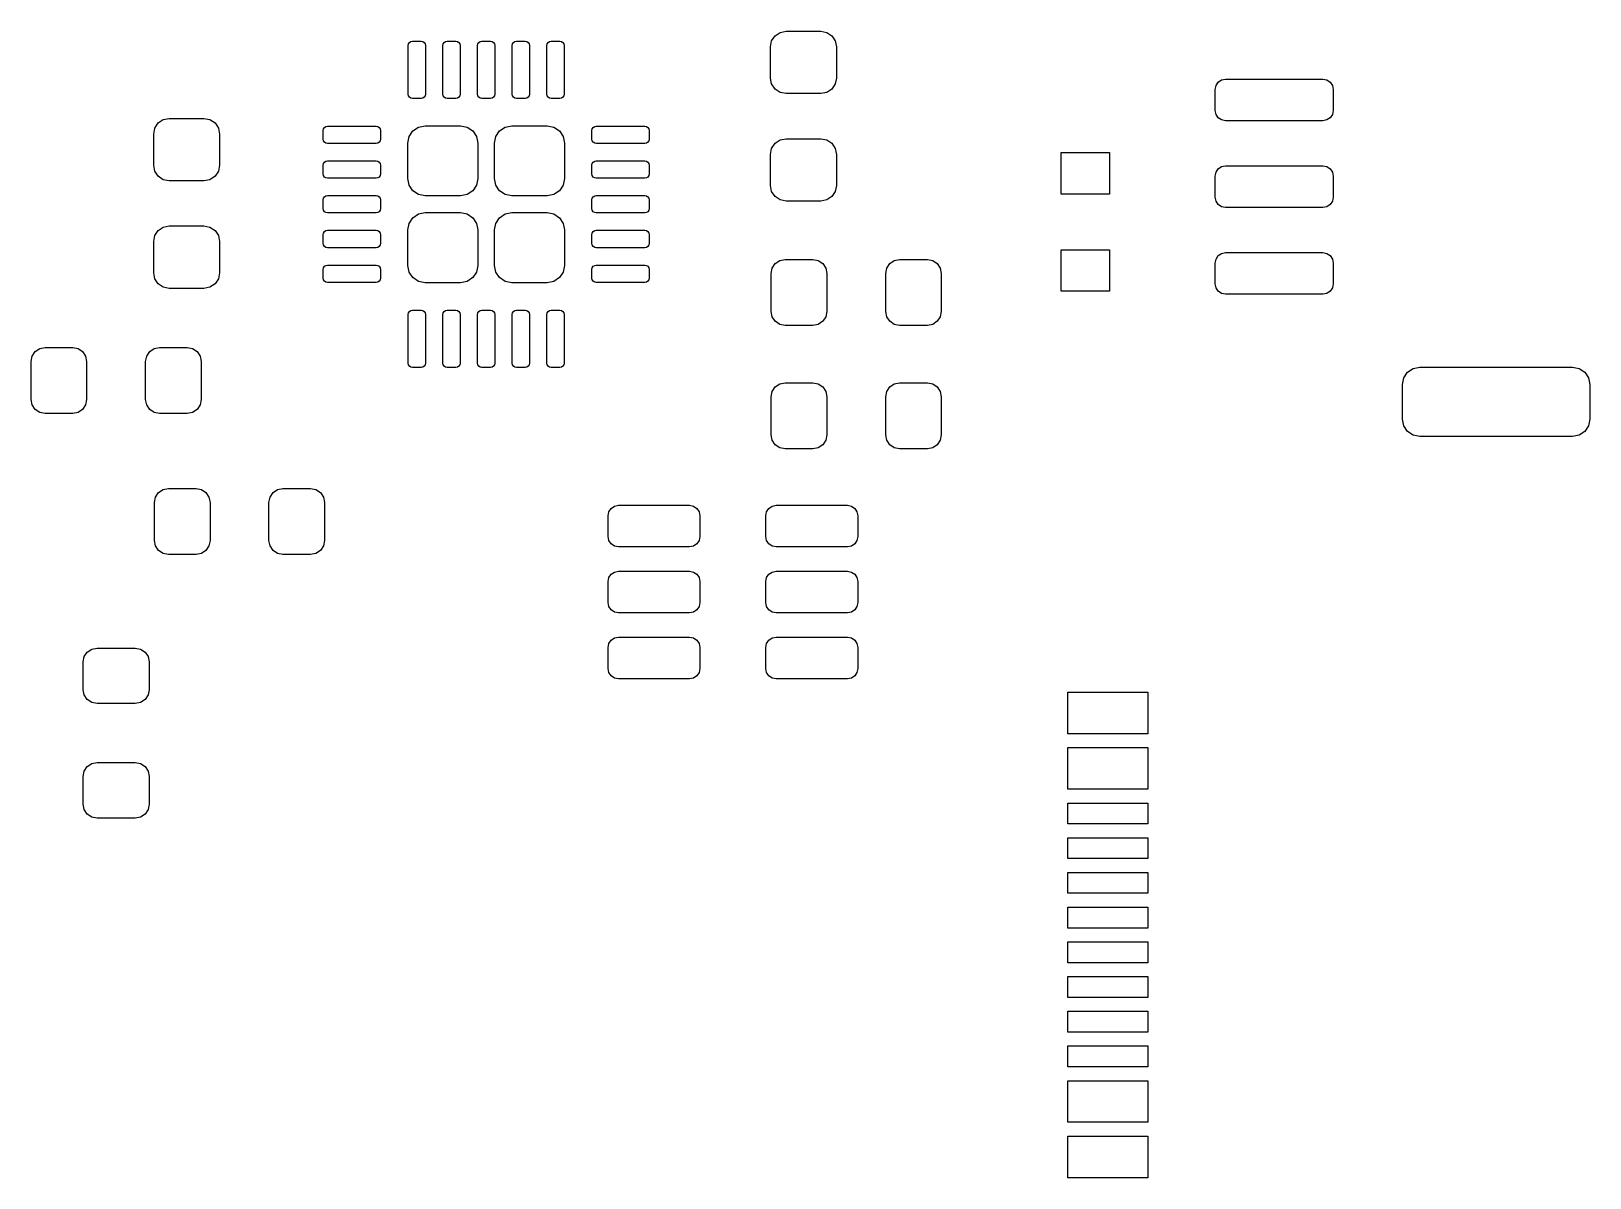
# Model space of a CAD drawing. Extents: x 3.96 to 7.45, y -4.77 to -2.98.
# Drawn here: x 6.57 to 7.455, y -4.77 to -4.119 of the extents above; entities that cross this region are included whole.
import ezdxf

# ---------------------------------------------------------------- set-up
doc = ezdxf.new("R2010")
doc.units = 0
doc.header["$MEASUREMENT"] = 0
doc.layers.add('BLACK', color=7, linetype='CONTINUOUS')

msp = doc.modelspace()

# ---------------------------------------------------------------- linework, layer by layer
at = {"layer": 'BLACK', "linetype": 'CONTINUOUS'}
for p, q in [((6.99257, -4.12188), (6.99544, -4.11996)), ((6.99544, -4.11996), (6.99883, -4.11929)), ((6.99883, -4.11929), (7.01852, -4.11929)), ((7.01852, -4.11929), (7.02191, -4.11996)), ((7.02191, -4.11996), (7.02478, -4.12188)), ((6.78438, -4.12746), (6.78457, -4.12652)), ((6.78438, -4.15502), (6.78438, -4.12746)), ((6.78457, -4.12652), (6.7851, -4.12572)), ((6.7851, -4.12572), (6.7859, -4.12518)), ((6.7859, -4.12518), (6.78684, -4.125)), ((6.78684, -4.125), (6.79177, -4.125)), ((6.79177, -4.125), (6.79271, -4.12518)), ((6.79271, -4.12518), (6.79351, -4.12572)), ((6.79351, -4.12572), (6.79404, -4.12652)), ((6.79404, -4.12652), (6.79423, -4.12746)), ((6.79423, -4.12746), (6.79423, -4.15502)), ((6.80407, -4.12746), (6.80426, -4.12652)), ((6.80407, -4.15502), (6.80407, -4.12746)), ((6.80426, -4.12652), (6.80479, -4.12572)), ((6.80479, -4.12572), (6.80559, -4.12518)), ((6.80559, -4.12518), (6.80653, -4.125)), ((6.80653, -4.125), (6.81145, -4.125)), ((6.81145, -4.125), (6.81239, -4.12518)), ((6.81239, -4.12518), (6.81319, -4.12572)), ((6.81319, -4.12572), (6.81372, -4.12652)), ((6.81372, -4.12652), (6.81391, -4.12746)), ((6.81391, -4.12746), (6.81391, -4.15502)), ((6.82375, -4.12746), (6.82394, -4.12652)), ((6.82375, -4.15502), (6.82375, -4.12746)), ((6.82394, -4.12652), (6.82447, -4.12572)), ((6.82447, -4.12572), (6.82527, -4.12518)), ((6.82527, -4.12518), (6.82621, -4.125)), ((6.82621, -4.125), (6.83114, -4.125)), ((6.83114, -4.125), (6.83208, -4.12518)), ((6.83208, -4.12518), (6.83288, -4.12572)), ((6.83288, -4.12572), (6.83341, -4.12652)), ((6.83341, -4.12652), (6.8336, -4.12746)), ((6.8336, -4.12746), (6.8336, -4.15502)), ((6.84344, -4.12746), (6.84363, -4.12652)), ((6.84344, -4.15502), (6.84344, -4.12746)), ((6.84363, -4.12652), (6.84416, -4.12572)), ((6.84416, -4.12572), (6.84496, -4.12518)), ((6.84496, -4.12518), (6.8459, -4.125)), ((6.8459, -4.125), (6.85082, -4.125)), ((6.85082, -4.125), (6.85176, -4.12518)), ((6.85176, -4.12518), (6.85256, -4.12572)), ((6.85256, -4.12572), (6.85309, -4.12652)), ((6.85309, -4.12652), (6.85328, -4.12746)), ((6.85328, -4.12746), (6.85328, -4.15502)), ((6.86312, -4.12746), (6.86331, -4.12652)), ((6.86312, -4.15502), (6.86312, -4.12746)), ((6.86331, -4.12652), (6.86384, -4.12572)), ((6.86384, -4.12572), (6.86464, -4.12518)), ((6.86464, -4.12518), (6.86558, -4.125)), ((6.86558, -4.125), (6.87051, -4.125)), ((6.87051, -4.125), (6.87145, -4.12518)), ((6.87145, -4.12518), (6.87225, -4.12572)), ((6.87225, -4.12572), (6.87278, -4.12652)), ((6.87278, -4.12652), (6.87297, -4.12746)), ((6.87297, -4.12746), (6.87297, -4.15502)), ((6.98997, -4.12815), (6.99065, -4.12476)), ((6.98997, -4.14586), (6.98997, -4.12815)), ((6.99065, -4.12476), (6.99257, -4.12188)), ((7.02478, -4.12188), (7.0267, -4.12476)), ((7.0267, -4.12476), (7.02738, -4.12815)), ((7.02738, -4.12815), (7.02738, -4.14586)), ((6.99065, -4.14925), (6.98997, -4.14586)), ((7.02738, -4.14586), (7.0267, -4.14925)), ((7.24283, -4.15014), (7.24411, -4.14822)), ((7.24411, -4.14822), (7.24602, -4.14694)), ((7.24602, -4.14694), (7.24828, -4.14649)), ((7.24828, -4.14649), (7.3034, -4.14649)), ((7.3034, -4.14649), (7.30566, -4.14694)), ((7.30566, -4.14694), (7.30758, -4.14822)), ((7.30758, -4.14822), (7.30886, -4.15014)), ((6.78457, -4.15596), (6.78438, -4.15502)), ((6.7851, -4.15676), (6.78457, -4.15596)), ((6.7859, -4.15729), (6.7851, -4.15676)), ((6.79351, -4.15676), (6.79271, -4.15729)), ((6.79404, -4.15596), (6.79351, -4.15676)), ((6.79423, -4.15502), (6.79404, -4.15596)), ((6.80426, -4.15596), (6.80407, -4.15502)), ((6.80479, -4.15676), (6.80426, -4.15596)), ((6.80559, -4.15729), (6.80479, -4.15676)), ((6.81319, -4.15676), (6.81239, -4.15729)), ((6.81372, -4.15596), (6.81319, -4.15676)), ((6.81391, -4.15502), (6.81372, -4.15596)), ((6.82394, -4.15596), (6.82375, -4.15502)), ((6.82447, -4.15676), (6.82394, -4.15596)), ((6.82527, -4.15729), (6.82447, -4.15676)), ((6.83288, -4.15676), (6.83208, -4.15729)), ((6.83341, -4.15596), (6.83288, -4.15676)), ((6.8336, -4.15502), (6.83341, -4.15596)), ((6.84363, -4.15596), (6.84344, -4.15502)), ((6.84416, -4.15676), (6.84363, -4.15596)), ((6.84496, -4.15729), (6.84416, -4.15676)), ((6.85256, -4.15676), (6.85176, -4.15729)), ((6.85309, -4.15596), (6.85256, -4.15676)), ((6.85328, -4.15502), (6.85309, -4.15596)), ((6.86331, -4.15596), (6.86312, -4.15502)), ((6.86384, -4.15676), (6.86331, -4.15596)), ((6.86464, -4.15729), (6.86384, -4.15676)), ((6.87225, -4.15676), (6.87145, -4.15729)), ((6.87278, -4.15596), (6.87225, -4.15676)), ((6.87297, -4.15502), (6.87278, -4.15596)), ((6.99257, -4.15213), (6.99065, -4.14925)), ((6.99544, -4.15405), (6.99257, -4.15213)), ((6.99883, -4.15472), (6.99544, -4.15405)), ((7.01852, -4.15472), (6.99883, -4.15472)), ((7.02191, -4.15405), (7.01852, -4.15472)), ((7.02478, -4.15213), (7.02191, -4.15405)), ((7.0267, -4.14925), (7.02478, -4.15213)), ((7.24238, -4.1524), (7.24283, -4.15014)), ((7.24238, -4.16421), (7.24238, -4.1524)), ((7.30886, -4.15014), (7.3093, -4.1524)), ((7.3093, -4.1524), (7.3093, -4.16421)), ((6.78684, -4.15748), (6.7859, -4.15729)), ((6.79177, -4.15748), (6.78684, -4.15748)), ((6.79271, -4.15729), (6.79177, -4.15748)), ((6.80653, -4.15748), (6.80559, -4.15729)), ((6.81145, -4.15748), (6.80653, -4.15748)), ((6.81239, -4.15729), (6.81145, -4.15748)), ((6.82621, -4.15748), (6.82527, -4.15729)), ((6.83114, -4.15748), (6.82621, -4.15748)), ((6.83208, -4.15729), (6.83114, -4.15748)), ((6.8459, -4.15748), (6.84496, -4.15729)), ((6.85082, -4.15748), (6.8459, -4.15748)), ((6.85176, -4.15729), (6.85082, -4.15748)), ((6.86558, -4.15748), (6.86464, -4.15729)), ((6.87051, -4.15748), (6.86558, -4.15748)), ((6.87145, -4.15729), (6.87051, -4.15748)), ((7.24283, -4.16647), (7.24238, -4.16421)), ((7.3093, -4.16421), (7.30886, -4.16647)), ((6.63997, -4.17763), (6.64065, -4.17424)), ((6.64065, -4.17424), (6.64257, -4.17137)), ((6.64257, -4.17137), (6.64544, -4.16945)), ((6.64544, -4.16945), (6.64883, -4.16878)), ((6.64883, -4.16878), (6.66852, -4.16878)), ((6.66852, -4.16878), (6.67191, -4.16945)), ((6.67191, -4.16945), (6.67478, -4.17137)), ((6.67478, -4.17137), (6.6767, -4.17424)), ((6.6767, -4.17424), (6.67738, -4.17763)), ((6.73616, -4.17569), (6.73634, -4.17474)), ((6.73634, -4.17474), (6.73688, -4.17395)), ((6.73688, -4.17395), (6.73767, -4.17341)), ((6.73767, -4.17341), (6.73862, -4.17323)), ((6.73862, -4.17323), (6.76617, -4.17323)), ((6.76617, -4.17323), (6.76712, -4.17341)), ((6.76712, -4.17341), (6.76791, -4.17395)), ((6.76791, -4.17395), (6.76845, -4.17474)), ((6.76845, -4.17474), (6.76864, -4.17569)), ((6.78707, -4.17591), (6.79026, -4.17378)), ((6.79026, -4.17378), (6.79403, -4.17303)), ((6.79403, -4.17303), (6.81411, -4.17303)), ((6.81411, -4.17303), (6.81787, -4.17378)), ((6.81787, -4.17378), (6.82107, -4.17591)), ((6.83628, -4.17591), (6.83948, -4.17378)), ((6.83948, -4.17378), (6.84324, -4.17303)), ((6.84324, -4.17303), (6.86332, -4.17303)), ((6.86332, -4.17303), (6.86709, -4.17378)), ((6.86709, -4.17378), (6.87028, -4.17591)), ((6.88871, -4.17569), (6.8889, -4.17474)), ((6.8889, -4.17474), (6.88943, -4.17395)), ((6.88943, -4.17395), (6.89023, -4.17341)), ((6.89023, -4.17341), (6.89117, -4.17323)), ((6.89117, -4.17323), (6.91873, -4.17323)), ((6.91873, -4.17323), (6.91968, -4.17341)), ((6.91968, -4.17341), (6.92047, -4.17395)), ((6.92047, -4.17395), (6.92101, -4.17474)), ((6.92101, -4.17474), (6.92119, -4.17569)), ((7.24411, -4.16839), (7.24283, -4.16647)), ((7.24602, -4.16967), (7.24411, -4.16839)), ((7.24828, -4.17012), (7.24602, -4.16967)), ((7.3034, -4.17012), (7.24828, -4.17012)), ((7.30566, -4.16967), (7.3034, -4.17012)), ((7.30758, -4.16839), (7.30566, -4.16967)), ((7.30886, -4.16647), (7.30758, -4.16839)), ((6.63997, -4.19535), (6.63997, -4.17763)), ((6.67738, -4.17763), (6.67738, -4.19535)), ((6.73616, -4.18061), (6.73616, -4.17569)), ((6.73634, -4.18155), (6.73616, -4.18061)), ((6.73688, -4.18235), (6.73634, -4.18155)), ((6.73767, -4.18288), (6.73688, -4.18235)), ((6.73862, -4.18307), (6.73767, -4.18288)), ((6.76617, -4.18307), (6.73862, -4.18307)), ((6.76712, -4.18288), (6.76617, -4.18307)), ((6.76791, -4.18235), (6.76712, -4.18288)), ((6.76845, -4.18155), (6.76791, -4.18235)), ((6.76864, -4.18061), (6.76845, -4.18155)), ((6.76864, -4.17569), (6.76864, -4.18061)), ((6.78419, -4.18287), (6.78494, -4.1791)), ((6.78419, -4.20295), (6.78419, -4.18287)), ((6.78494, -4.1791), (6.78707, -4.17591)), ((6.82107, -4.17591), (6.8232, -4.1791)), ((6.8232, -4.1791), (6.82395, -4.18287)), ((6.82395, -4.18287), (6.82395, -4.20295)), ((6.8334, -4.18287), (6.83415, -4.1791)), ((6.8334, -4.20295), (6.8334, -4.18287)), ((6.83415, -4.1791), (6.83628, -4.17591)), ((6.87028, -4.17591), (6.87241, -4.1791)), ((6.87241, -4.1791), (6.87316, -4.18287)), ((6.87316, -4.18287), (6.87316, -4.20295)), ((6.88871, -4.18061), (6.88871, -4.17569)), ((6.8889, -4.18155), (6.88871, -4.18061)), ((6.88943, -4.18235), (6.8889, -4.18155)), ((6.89023, -4.18288), (6.88943, -4.18235)), ((6.89117, -4.18307), (6.89023, -4.18288)), ((6.91873, -4.18307), (6.89117, -4.18307)), ((6.91968, -4.18288), (6.91873, -4.18307)), ((6.92047, -4.18235), (6.91968, -4.18288)), ((6.92101, -4.18155), (6.92047, -4.18235)), ((6.92119, -4.18061), (6.92101, -4.18155)), ((6.92119, -4.17569), (6.92119, -4.18061)), ((6.99065, -4.18578), (6.99257, -4.18291)), ((6.99257, -4.18291), (6.99544, -4.18099)), ((6.99544, -4.18099), (6.99883, -4.18031)), ((6.99883, -4.18031), (7.01852, -4.18031)), ((7.01852, -4.18031), (7.02191, -4.18099)), ((7.02191, -4.18099), (7.02478, -4.18291)), ((7.02478, -4.18291), (7.0267, -4.18578)), ((6.98997, -4.18917), (6.99065, -4.18578)), ((6.98997, -4.20689), (6.98997, -4.18917)), ((7.0267, -4.18578), (7.02738, -4.18917)), ((7.02738, -4.18917), (7.02738, -4.20689)), ((7.1549, -4.21177), (7.1549, -4.18815)), ((7.1549, -4.18815), (7.18245, -4.18815)), ((7.18245, -4.18815), (7.18245, -4.21177)), ((6.64065, -4.19874), (6.63997, -4.19535)), ((6.64257, -4.20162), (6.64065, -4.19874)), ((6.6767, -4.19874), (6.67478, -4.20162)), ((6.67738, -4.19535), (6.6767, -4.19874)), ((6.73616, -4.19537), (6.73634, -4.19443)), ((6.73616, -4.20029), (6.73616, -4.19537)), ((6.73634, -4.20123), (6.73616, -4.20029)), ((6.73634, -4.19443), (6.73688, -4.19363)), ((6.73688, -4.20203), (6.73634, -4.20123)), ((6.73688, -4.19363), (6.73767, -4.1931)), ((6.73767, -4.1931), (6.73862, -4.19291)), ((6.73862, -4.19291), (6.76617, -4.19291)), ((6.76617, -4.19291), (6.76712, -4.1931)), ((6.76712, -4.1931), (6.76791, -4.19363)), ((6.76791, -4.19363), (6.76845, -4.19443)), ((6.76845, -4.20123), (6.76791, -4.20203)), ((6.76845, -4.19443), (6.76864, -4.19537)), ((6.76864, -4.20029), (6.76845, -4.20123)), ((6.76864, -4.19537), (6.76864, -4.20029)), ((6.88871, -4.19537), (6.8889, -4.19443)), ((6.88871, -4.20029), (6.88871, -4.19537)), ((6.8889, -4.20123), (6.88871, -4.20029)), ((6.8889, -4.19443), (6.88943, -4.19363)), ((6.88943, -4.20203), (6.8889, -4.20123)), ((6.88943, -4.19363), (6.89023, -4.1931)), ((6.89023, -4.1931), (6.89117, -4.19291)), ((6.89117, -4.19291), (6.91873, -4.19291)), ((6.91873, -4.19291), (6.91968, -4.1931)), ((6.91968, -4.1931), (6.92047, -4.19363)), ((6.92047, -4.19363), (6.92101, -4.19443)), ((6.92101, -4.20123), (6.92047, -4.20203)), ((6.92101, -4.19443), (6.92119, -4.19537)), ((6.92119, -4.20029), (6.92101, -4.20123)), ((6.92119, -4.19537), (6.92119, -4.20029)), ((7.24238, -4.20161), (7.24283, -4.19935)), ((7.24283, -4.19935), (7.24411, -4.19744)), ((7.24411, -4.19744), (7.24602, -4.19616)), ((7.24602, -4.19616), (7.24828, -4.19571)), ((7.24828, -4.19571), (7.3034, -4.19571)), ((7.3034, -4.19571), (7.30566, -4.19616)), ((7.30566, -4.19616), (7.30758, -4.19744)), ((7.30758, -4.19744), (7.30886, -4.19935)), ((7.30886, -4.19935), (7.3093, -4.20161)), ((6.64544, -4.20354), (6.64257, -4.20162)), ((6.64883, -4.20421), (6.64544, -4.20354)), ((6.66852, -4.20421), (6.64883, -4.20421)), ((6.67191, -4.20354), (6.66852, -4.20421)), ((6.67478, -4.20162), (6.67191, -4.20354)), ((6.73767, -4.20257), (6.73688, -4.20203)), ((6.73862, -4.20275), (6.73767, -4.20257)), ((6.76617, -4.20275), (6.73862, -4.20275)), ((6.76712, -4.20257), (6.76617, -4.20275)), ((6.76791, -4.20203), (6.76712, -4.20257)), ((6.78494, -4.20672), (6.78419, -4.20295)), ((6.78707, -4.20991), (6.78494, -4.20672)), ((6.79026, -4.21204), (6.78707, -4.20991)), ((6.82107, -4.20991), (6.81787, -4.21204)), ((6.8232, -4.20672), (6.82107, -4.20991)), ((6.82395, -4.20295), (6.8232, -4.20672)), ((6.83415, -4.20672), (6.8334, -4.20295)), ((6.83628, -4.20991), (6.83415, -4.20672)), ((6.83948, -4.21204), (6.83628, -4.20991)), ((6.87028, -4.20991), (6.86709, -4.21204)), ((6.87241, -4.20672), (6.87028, -4.20991)), ((6.87316, -4.20295), (6.87241, -4.20672)), ((6.89023, -4.20257), (6.88943, -4.20203)), ((6.89117, -4.20275), (6.89023, -4.20257)), ((6.91873, -4.20275), (6.89117, -4.20275)), ((6.91968, -4.20257), (6.91873, -4.20275)), ((6.92047, -4.20203), (6.91968, -4.20257)), ((6.99065, -4.21028), (6.98997, -4.20689)), ((6.99257, -4.21315), (6.99065, -4.21028)), ((7.0267, -4.21028), (7.02478, -4.21315)), ((7.02738, -4.20689), (7.0267, -4.21028)), ((7.24238, -4.21342), (7.24238, -4.20161)), ((7.3093, -4.20161), (7.3093, -4.21342)), ((6.73616, -4.21506), (6.73634, -4.21411)), ((6.73616, -4.21998), (6.73616, -4.21506)), ((6.73634, -4.21411), (6.73688, -4.21332)), ((6.73688, -4.21332), (6.73767, -4.21278)), ((6.73767, -4.21278), (6.73862, -4.2126)), ((6.73862, -4.2126), (6.76617, -4.2126)), ((6.76617, -4.2126), (6.76712, -4.21278)), ((6.76712, -4.21278), (6.76791, -4.21332)), ((6.76791, -4.21332), (6.76845, -4.21411)), ((6.76845, -4.21411), (6.76864, -4.21506)), ((6.76864, -4.21506), (6.76864, -4.21998)), ((6.79403, -4.21279), (6.79026, -4.21204)), ((6.81411, -4.21279), (6.79403, -4.21279)), ((6.81787, -4.21204), (6.81411, -4.21279)), ((6.84324, -4.21279), (6.83948, -4.21204)), ((6.86332, -4.21279), (6.84324, -4.21279)), ((6.86709, -4.21204), (6.86332, -4.21279)), ((6.88871, -4.21506), (6.8889, -4.21411)), ((6.88871, -4.21998), (6.88871, -4.21506)), ((6.8889, -4.21411), (6.88943, -4.21332)), ((6.88943, -4.21332), (6.89023, -4.21278)), ((6.89023, -4.21278), (6.89117, -4.2126)), ((6.89117, -4.2126), (6.91873, -4.2126)), ((6.91873, -4.2126), (6.91968, -4.21278)), ((6.91968, -4.21278), (6.92047, -4.21332)), ((6.92047, -4.21332), (6.92101, -4.21411)), ((6.92101, -4.21411), (6.92119, -4.21506)), ((6.92119, -4.21506), (6.92119, -4.21998)), ((6.99544, -4.21507), (6.99257, -4.21315)), ((6.99883, -4.21575), (6.99544, -4.21507)), ((7.01852, -4.21575), (6.99883, -4.21575)), ((7.02191, -4.21507), (7.01852, -4.21575)), ((7.02478, -4.21315), (7.02191, -4.21507)), ((7.18245, -4.21177), (7.1549, -4.21177)), ((7.24283, -4.21568), (7.24238, -4.21342)), ((7.24411, -4.2176), (7.24283, -4.21568)), ((7.24602, -4.21888), (7.24411, -4.2176)), ((7.24828, -4.21933), (7.24602, -4.21888)), ((7.30566, -4.21888), (7.3034, -4.21933)), ((7.30758, -4.2176), (7.30566, -4.21888)), ((7.30886, -4.21568), (7.30758, -4.2176)), ((7.3093, -4.21342), (7.30886, -4.21568)), ((6.73634, -4.22092), (6.73616, -4.21998)), ((6.73688, -4.22172), (6.73634, -4.22092)), ((6.73767, -4.22225), (6.73688, -4.22172)), ((6.73862, -4.22244), (6.73767, -4.22225)), ((6.76617, -4.22244), (6.73862, -4.22244)), ((6.76712, -4.22225), (6.76617, -4.22244)), ((6.76791, -4.22172), (6.76712, -4.22225)), ((6.76845, -4.22092), (6.76791, -4.22172)), ((6.76864, -4.21998), (6.76845, -4.22092)), ((6.78494, -4.22832), (6.78707, -4.22512)), ((6.78707, -4.22512), (6.79026, -4.22299)), ((6.79026, -4.22299), (6.79403, -4.22224)), ((6.79403, -4.22224), (6.81411, -4.22224)), ((6.81411, -4.22224), (6.81787, -4.22299)), ((6.81787, -4.22299), (6.82107, -4.22512)), ((6.82107, -4.22512), (6.8232, -4.22832)), ((6.83415, -4.22832), (6.83628, -4.22512)), ((6.83628, -4.22512), (6.83948, -4.22299)), ((6.83948, -4.22299), (6.84324, -4.22224)), ((6.84324, -4.22224), (6.86332, -4.22224)), ((6.86332, -4.22224), (6.86709, -4.22299)), ((6.86709, -4.22299), (6.87028, -4.22512)), ((6.87028, -4.22512), (6.87241, -4.22832)), ((6.8889, -4.22092), (6.88871, -4.21998)), ((6.88943, -4.22172), (6.8889, -4.22092)), ((6.89023, -4.22225), (6.88943, -4.22172)), ((6.89117, -4.22244), (6.89023, -4.22225)), ((6.91873, -4.22244), (6.89117, -4.22244)), ((6.91968, -4.22225), (6.91873, -4.22244)), ((6.92047, -4.22172), (6.91968, -4.22225)), ((6.92101, -4.22092), (6.92047, -4.22172)), ((6.92119, -4.21998), (6.92101, -4.22092)), ((7.3034, -4.21933), (7.24828, -4.21933)), ((6.63997, -4.23866), (6.64065, -4.23527)), ((6.64065, -4.23527), (6.64257, -4.23239)), ((6.64257, -4.23239), (6.64544, -4.23047)), ((6.64544, -4.23047), (6.64883, -4.2298)), ((6.64883, -4.2298), (6.66852, -4.2298)), ((6.66852, -4.2298), (6.67191, -4.23047)), ((6.67191, -4.23047), (6.67478, -4.23239)), ((6.67478, -4.23239), (6.6767, -4.23527)), ((6.6767, -4.23527), (6.67738, -4.23866)), ((6.73616, -4.23474), (6.73634, -4.2338)), ((6.73616, -4.23966), (6.73616, -4.23474)), ((6.73634, -4.2338), (6.73688, -4.233)), ((6.73688, -4.233), (6.73767, -4.23247)), ((6.73767, -4.23247), (6.73862, -4.23228)), ((6.73862, -4.23228), (6.76617, -4.23228)), ((6.76617, -4.23228), (6.76712, -4.23247)), ((6.76712, -4.23247), (6.76791, -4.233)), ((6.76791, -4.233), (6.76845, -4.2338)), ((6.76845, -4.2338), (6.76864, -4.23474)), ((6.76864, -4.23474), (6.76864, -4.23966)), ((6.78419, -4.23208), (6.78494, -4.22832)), ((6.78419, -4.25216), (6.78419, -4.23208)), ((6.8232, -4.22832), (6.82395, -4.23208)), ((6.82395, -4.23208), (6.82395, -4.25216)), ((6.8334, -4.23208), (6.83415, -4.22832)), ((6.8334, -4.25216), (6.8334, -4.23208)), ((6.87241, -4.22832), (6.87316, -4.23208)), ((6.87316, -4.23208), (6.87316, -4.25216)), ((6.88871, -4.23474), (6.8889, -4.2338)), ((6.88871, -4.23966), (6.88871, -4.23474)), ((6.8889, -4.2338), (6.88943, -4.233)), ((6.88943, -4.233), (6.89023, -4.23247)), ((6.89023, -4.23247), (6.89117, -4.23228)), ((6.89117, -4.23228), (6.91873, -4.23228)), ((6.91873, -4.23228), (6.91968, -4.23247)), ((6.91968, -4.23247), (6.92047, -4.233)), ((6.92047, -4.233), (6.92101, -4.2338)), ((6.92101, -4.2338), (6.92119, -4.23474)), ((6.92119, -4.23474), (6.92119, -4.23966)), ((6.63997, -4.25638), (6.63997, -4.23866)), ((6.67738, -4.23866), (6.67738, -4.25638)), ((6.73634, -4.2406), (6.73616, -4.23966)), ((6.73688, -4.2414), (6.73634, -4.2406)), ((6.73767, -4.24194), (6.73688, -4.2414)), ((6.73862, -4.24212), (6.73767, -4.24194)), ((6.76617, -4.24212), (6.73862, -4.24212)), ((6.76712, -4.24194), (6.76617, -4.24212)), ((6.76791, -4.2414), (6.76712, -4.24194)), ((6.76845, -4.2406), (6.76791, -4.2414)), ((6.76864, -4.23966), (6.76845, -4.2406)), ((6.8889, -4.2406), (6.88871, -4.23966)), ((6.88943, -4.2414), (6.8889, -4.2406)), ((6.89023, -4.24194), (6.88943, -4.2414)), ((6.89117, -4.24212), (6.89023, -4.24194)), ((6.91873, -4.24212), (6.89117, -4.24212)), ((6.91968, -4.24194), (6.91873, -4.24212)), ((6.92047, -4.2414), (6.91968, -4.24194)), ((6.92101, -4.2406), (6.92047, -4.2414)), ((6.92119, -4.23966), (6.92101, -4.2406)), ((7.1549, -4.26689), (7.1549, -4.24326)), ((7.1549, -4.24326), (7.18245, -4.24326)), ((7.18245, -4.24326), (7.18245, -4.26689)), ((7.24411, -4.24665), (7.24602, -4.24537)), ((7.24602, -4.24537), (7.24828, -4.24492)), ((7.24828, -4.24492), (7.3034, -4.24492)), ((7.3034, -4.24492), (7.30566, -4.24537)), ((7.30566, -4.24537), (7.30758, -4.24665)), ((6.73616, -4.25443), (6.73634, -4.25348)), ((6.73616, -4.25935), (6.73616, -4.25443)), ((6.73634, -4.25348), (6.73688, -4.25269)), ((6.73688, -4.25269), (6.73767, -4.25215)), ((6.73767, -4.25215), (6.73862, -4.25197)), ((6.73862, -4.25197), (6.76617, -4.25197)), ((6.76617, -4.25197), (6.76712, -4.25215)), ((6.76712, -4.25215), (6.76791, -4.25269)), ((6.76791, -4.25269), (6.76845, -4.25348)), ((6.76845, -4.25348), (6.76864, -4.25443)), ((6.76864, -4.25443), (6.76864, -4.25935)), ((6.78494, -4.25593), (6.78419, -4.25216)), ((6.82395, -4.25216), (6.8232, -4.25593)), ((6.83415, -4.25593), (6.8334, -4.25216)), ((6.87316, -4.25216), (6.87241, -4.25593)), ((6.88871, -4.25443), (6.8889, -4.25348)), ((6.88871, -4.25935), (6.88871, -4.25443)), ((6.8889, -4.25348), (6.88943, -4.25269)), ((6.88943, -4.25269), (6.89023, -4.25215)), ((6.89023, -4.25215), (6.89117, -4.25197)), ((6.89117, -4.25197), (6.91873, -4.25197)), ((6.91873, -4.25197), (6.91968, -4.25215)), ((6.91968, -4.25215), (6.92047, -4.25269)), ((6.92047, -4.25269), (6.92101, -4.25348)), ((6.92101, -4.25348), (6.92119, -4.25443)), ((6.92119, -4.25443), (6.92119, -4.25935)), ((6.99045, -4.25669), (6.99105, -4.25368)), ((6.99105, -4.25368), (6.99275, -4.25112)), ((6.99275, -4.25112), (6.99531, -4.24942)), ((6.99531, -4.24942), (6.99832, -4.24882)), ((6.99832, -4.24882), (7.01407, -4.24882)), ((7.01407, -4.24882), (7.01708, -4.24942)), ((7.01708, -4.24942), (7.01964, -4.25112)), ((7.01964, -4.25112), (7.02134, -4.25368)), ((7.02134, -4.25368), (7.02194, -4.25669)), ((7.05541, -4.25669), (7.05601, -4.25368)), ((7.05601, -4.25368), (7.05771, -4.25112)), ((7.05771, -4.25112), (7.06027, -4.24942)), ((7.06027, -4.24942), (7.06328, -4.24882)), ((7.06328, -4.24882), (7.07903, -4.24882)), ((7.07903, -4.24882), (7.08204, -4.24942)), ((7.08204, -4.24942), (7.0846, -4.25112)), ((7.0846, -4.25112), (7.0863, -4.25368)), ((7.0863, -4.25368), (7.0869, -4.25669)), ((7.24238, -4.25082), (7.24283, -4.24856)), ((7.24238, -4.26263), (7.24238, -4.25082)), ((7.24283, -4.24856), (7.24411, -4.24665)), ((7.30758, -4.24665), (7.30886, -4.24856)), ((7.30886, -4.24856), (7.3093, -4.25082)), ((7.3093, -4.25082), (7.3093, -4.26263)), ((6.64065, -4.25976), (6.63997, -4.25638)), ((6.64257, -4.26264), (6.64065, -4.25976)), ((6.64544, -4.26456), (6.64257, -4.26264)), ((6.67478, -4.26264), (6.67191, -4.26456)), ((6.6767, -4.25976), (6.67478, -4.26264)), ((6.67738, -4.25638), (6.6767, -4.25976)), ((6.73634, -4.26029), (6.73616, -4.25935)), ((6.73688, -4.26109), (6.73634, -4.26029)), ((6.73767, -4.26162), (6.73688, -4.26109)), ((6.73862, -4.26181), (6.73767, -4.26162)), ((6.76617, -4.26181), (6.73862, -4.26181)), ((6.76712, -4.26162), (6.76617, -4.26181)), ((6.76791, -4.26109), (6.76712, -4.26162)), ((6.76845, -4.26029), (6.76791, -4.26109)), ((6.76864, -4.25935), (6.76845, -4.26029)), ((6.78707, -4.25912), (6.78494, -4.25593)), ((6.79026, -4.26126), (6.78707, -4.25912)), ((6.79403, -4.26201), (6.79026, -4.26126)), ((6.81411, -4.26201), (6.79403, -4.26201)), ((6.81787, -4.26126), (6.81411, -4.26201)), ((6.82107, -4.25912), (6.81787, -4.26126)), ((6.8232, -4.25593), (6.82107, -4.25912)), ((6.83628, -4.25912), (6.83415, -4.25593)), ((6.83948, -4.26126), (6.83628, -4.25912)), ((6.84324, -4.26201), (6.83948, -4.26126)), ((6.86332, -4.26201), (6.84324, -4.26201)), ((6.86709, -4.26126), (6.86332, -4.26201)), ((6.87028, -4.25912), (6.86709, -4.26126)), ((6.87241, -4.25593), (6.87028, -4.25912)), ((6.8889, -4.26029), (6.88871, -4.25935)), ((6.88943, -4.26109), (6.8889, -4.26029)), ((6.89023, -4.26162), (6.88943, -4.26109)), ((6.89117, -4.26181), (6.89023, -4.26162)), ((6.91873, -4.26181), (6.89117, -4.26181)), ((6.91968, -4.26162), (6.91873, -4.26181)), ((6.92047, -4.26109), (6.91968, -4.26162)), ((6.92101, -4.26029), (6.92047, -4.26109)), ((6.92119, -4.25935), (6.92101, -4.26029)), ((6.99045, -4.27834), (6.99045, -4.25669)), ((7.02194, -4.25669), (7.02194, -4.27834)), ((7.05541, -4.27834), (7.05541, -4.25669)), ((7.0869, -4.25669), (7.0869, -4.27834)), ((7.24283, -4.26489), (7.24238, -4.26263)), ((7.3093, -4.26263), (7.30886, -4.26489)), ((6.64883, -4.26523), (6.64544, -4.26456)), ((6.66852, -4.26523), (6.64883, -4.26523)), ((6.67191, -4.26456), (6.66852, -4.26523)), ((7.18245, -4.26689), (7.1549, -4.26689)), ((7.24411, -4.26681), (7.24283, -4.26489)), ((7.24602, -4.26809), (7.24411, -4.26681)), ((7.24828, -4.26854), (7.24602, -4.26809)), ((7.3034, -4.26854), (7.24828, -4.26854)), ((7.30566, -4.26809), (7.3034, -4.26854)), ((7.30758, -4.26681), (7.30566, -4.26809)), ((7.30886, -4.26489), (7.30758, -4.26681)), ((6.78438, -4.28002), (6.78457, -4.27908)), ((6.78438, -4.30758), (6.78438, -4.28002)), ((6.78457, -4.27908), (6.7851, -4.27828)), ((6.7851, -4.27828), (6.7859, -4.27774)), ((6.7859, -4.27774), (6.78684, -4.27756)), ((6.78684, -4.27756), (6.79177, -4.27756)), ((6.79177, -4.27756), (6.79271, -4.27774)), ((6.79271, -4.27774), (6.79351, -4.27828)), ((6.79351, -4.27828), (6.79404, -4.27908)), ((6.79404, -4.27908), (6.79423, -4.28002)), ((6.79423, -4.28002), (6.79423, -4.30758)), ((6.80407, -4.28002), (6.80426, -4.27908)), ((6.80407, -4.30758), (6.80407, -4.28002)), ((6.80426, -4.27908), (6.80479, -4.27828)), ((6.80479, -4.27828), (6.80559, -4.27774)), ((6.80559, -4.27774), (6.80653, -4.27756)), ((6.80653, -4.27756), (6.81145, -4.27756)), ((6.81145, -4.27756), (6.81239, -4.27774)), ((6.81239, -4.27774), (6.81319, -4.27828)), ((6.81319, -4.27828), (6.81372, -4.27908)), ((6.81372, -4.27908), (6.81391, -4.28002)), ((6.81391, -4.28002), (6.81391, -4.30758)), ((6.82375, -4.28002), (6.82394, -4.27908)), ((6.82375, -4.30758), (6.82375, -4.28002)), ((6.82394, -4.27908), (6.82447, -4.27828)), ((6.82447, -4.27828), (6.82527, -4.27774)), ((6.82527, -4.27774), (6.82621, -4.27756)), ((6.82621, -4.27756), (6.83114, -4.27756)), ((6.83114, -4.27756), (6.83208, -4.27774)), ((6.83208, -4.27774), (6.83288, -4.27828)), ((6.83288, -4.27828), (6.83341, -4.27908)), ((6.83341, -4.27908), (6.8336, -4.28002)), ((6.8336, -4.28002), (6.8336, -4.30758)), ((6.84344, -4.28002), (6.84363, -4.27908)), ((6.84344, -4.30758), (6.84344, -4.28002)), ((6.84363, -4.27908), (6.84416, -4.27828)), ((6.84416, -4.27828), (6.84496, -4.27774)), ((6.84496, -4.27774), (6.8459, -4.27756)), ((6.8459, -4.27756), (6.85082, -4.27756)), ((6.85082, -4.27756), (6.85176, -4.27774)), ((6.85176, -4.27774), (6.85256, -4.27828)), ((6.85256, -4.27828), (6.85309, -4.27908)), ((6.85309, -4.27908), (6.85328, -4.28002)), ((6.85328, -4.28002), (6.85328, -4.30758)), ((6.86312, -4.28002), (6.86331, -4.27908)), ((6.86312, -4.30758), (6.86312, -4.28002)), ((6.86331, -4.27908), (6.86384, -4.27828)), ((6.86384, -4.27828), (6.86464, -4.27774)), ((6.86464, -4.27774), (6.86558, -4.27756)), ((6.86558, -4.27756), (6.87051, -4.27756)), ((6.87051, -4.27756), (6.87145, -4.27774)), ((6.87145, -4.27774), (6.87225, -4.27828)), ((6.87225, -4.27828), (6.87278, -4.27908)), ((6.87278, -4.27908), (6.87297, -4.28002)), ((6.87297, -4.28002), (6.87297, -4.30758)), ((6.99105, -4.28136), (6.99045, -4.27834)), ((7.02194, -4.27834), (7.02134, -4.28136)), ((7.05601, -4.28136), (7.05541, -4.27834)), ((7.0869, -4.27834), (7.0863, -4.28136)), ((6.99275, -4.28391), (6.99105, -4.28136)), ((6.99531, -4.28562), (6.99275, -4.28391)), ((6.99832, -4.28622), (6.99531, -4.28562)), ((7.01407, -4.28622), (6.99832, -4.28622)), ((7.01708, -4.28562), (7.01407, -4.28622)), ((7.01964, -4.28391), (7.01708, -4.28562)), ((7.02134, -4.28136), (7.01964, -4.28391)), ((7.05771, -4.28391), (7.05601, -4.28136)), ((7.06027, -4.28562), (7.05771, -4.28391)), ((7.06328, -4.28622), (7.06027, -4.28562)), ((7.07903, -4.28622), (7.06328, -4.28622)), ((7.08204, -4.28562), (7.07903, -4.28622)), ((7.0846, -4.28391), (7.08204, -4.28562)), ((7.0863, -4.28136), (7.0846, -4.28391)), ((6.57045, -4.30669), (6.57105, -4.30368)), ((6.57045, -4.32834), (6.57045, -4.30669)), ((6.57105, -4.30368), (6.57275, -4.30112)), ((6.57275, -4.30112), (6.57531, -4.29942)), ((6.57531, -4.29942), (6.57832, -4.29882)), ((6.57832, -4.29882), (6.59407, -4.29882)), ((6.59407, -4.29882), (6.59708, -4.29942)), ((6.59708, -4.29942), (6.59964, -4.30112)), ((6.59964, -4.30112), (6.60134, -4.30368)), ((6.60134, -4.30368), (6.60194, -4.30669)), ((6.60194, -4.30669), (6.60194, -4.32834)), ((6.63541, -4.30669), (6.63601, -4.30368)), ((6.63541, -4.32834), (6.63541, -4.30669)), ((6.63601, -4.30368), (6.63771, -4.30112)), ((6.63771, -4.30112), (6.64027, -4.29942)), ((6.64027, -4.29942), (6.64328, -4.29882)), ((6.64328, -4.29882), (6.65903, -4.29882)), ((6.65903, -4.29882), (6.66204, -4.29942)), ((6.66204, -4.29942), (6.6646, -4.30112)), ((6.6646, -4.30112), (6.6663, -4.30368)), ((6.6663, -4.30368), (6.6669, -4.30669)), ((6.6669, -4.30669), (6.6669, -4.32834)), ((6.78457, -4.30852), (6.78438, -4.30758)), ((6.79423, -4.30758), (6.79404, -4.30852)), ((6.80426, -4.30852), (6.80407, -4.30758)), ((6.81391, -4.30758), (6.81372, -4.30852)), ((6.82394, -4.30852), (6.82375, -4.30758)), ((6.8336, -4.30758), (6.83341, -4.30852)), ((6.84363, -4.30852), (6.84344, -4.30758)), ((6.85328, -4.30758), (6.85309, -4.30852)), ((6.86331, -4.30852), (6.86312, -4.30758)), ((6.87297, -4.30758), (6.87278, -4.30852)), ((6.7851, -4.30932), (6.78457, -4.30852)), ((6.7859, -4.30985), (6.7851, -4.30932)), ((6.78684, -4.31004), (6.7859, -4.30985)), ((6.79177, -4.31004), (6.78684, -4.31004)), ((6.79271, -4.30985), (6.79177, -4.31004)), ((6.79351, -4.30932), (6.79271, -4.30985)), ((6.79404, -4.30852), (6.79351, -4.30932)), ((6.80479, -4.30932), (6.80426, -4.30852)), ((6.80559, -4.30985), (6.80479, -4.30932)), ((6.80653, -4.31004), (6.80559, -4.30985)), ((6.81145, -4.31004), (6.80653, -4.31004)), ((6.81239, -4.30985), (6.81145, -4.31004)), ((6.81319, -4.30932), (6.81239, -4.30985)), ((6.81372, -4.30852), (6.81319, -4.30932)), ((6.82447, -4.30932), (6.82394, -4.30852)), ((6.82527, -4.30985), (6.82447, -4.30932)), ((6.82621, -4.31004), (6.82527, -4.30985)), ((6.83114, -4.31004), (6.82621, -4.31004)), ((6.83208, -4.30985), (6.83114, -4.31004)), ((6.83288, -4.30932), (6.83208, -4.30985)), ((6.83341, -4.30852), (6.83288, -4.30932)), ((6.84416, -4.30932), (6.84363, -4.30852)), ((6.84496, -4.30985), (6.84416, -4.30932)), ((6.8459, -4.31004), (6.84496, -4.30985)), ((6.85082, -4.31004), (6.8459, -4.31004)), ((6.85176, -4.30985), (6.85082, -4.31004)), ((6.85256, -4.30932), (6.85176, -4.30985)), ((6.85309, -4.30852), (6.85256, -4.30932)), ((6.86384, -4.30932), (6.86331, -4.30852)), ((6.86464, -4.30985), (6.86384, -4.30932)), ((6.86558, -4.31004), (6.86464, -4.30985)), ((6.87051, -4.31004), (6.86558, -4.31004)), ((6.87145, -4.30985), (6.87051, -4.31004)), ((6.87225, -4.30932), (6.87145, -4.30985)), ((6.87278, -4.30852), (6.87225, -4.30932)), ((7.34867, -4.31972), (7.34942, -4.31595)), ((7.34942, -4.31595), (7.35156, -4.31276)), ((7.35156, -4.31276), (7.35475, -4.31063)), ((7.35475, -4.31063), (7.35852, -4.30988)), ((7.35852, -4.30988), (7.44513, -4.30988)), ((7.44513, -4.30988), (7.4489, -4.31063)), ((7.4489, -4.31063), (7.45209, -4.31276)), ((7.45209, -4.31276), (7.45422, -4.31595)), ((7.45422, -4.31595), (7.45497, -4.31972)), ((6.99045, -4.32669), (6.99105, -4.32368)), ((6.99105, -4.32368), (6.99275, -4.32112)), ((6.99275, -4.32112), (6.99531, -4.31942)), ((6.99531, -4.31942), (6.99832, -4.31882)), ((6.99832, -4.31882), (7.01407, -4.31882)), ((7.01407, -4.31882), (7.01708, -4.31942)), ((7.01708, -4.31942), (7.01964, -4.32112)), ((7.01964, -4.32112), (7.02134, -4.32368)), ((7.02134, -4.32368), (7.02194, -4.32669)), ((7.05541, -4.32669), (7.05601, -4.32368)), ((7.05601, -4.32368), (7.05771, -4.32112)), ((7.05771, -4.32112), (7.06027, -4.31942)), ((7.06027, -4.31942), (7.06328, -4.31882)), ((7.06328, -4.31882), (7.07903, -4.31882)), ((7.07903, -4.31882), (7.08204, -4.31942)), ((7.08204, -4.31942), (7.0846, -4.32112)), ((7.0846, -4.32112), (7.0863, -4.32368)), ((7.0863, -4.32368), (7.0869, -4.32669)), ((7.34867, -4.33941), (7.34867, -4.31972)), ((7.45497, -4.31972), (7.45497, -4.33941)), ((6.57105, -4.33136), (6.57045, -4.32834)), ((6.57275, -4.33391), (6.57105, -4.33136)), ((6.57531, -4.33562), (6.57275, -4.33391)), ((6.59964, -4.33391), (6.59708, -4.33562)), ((6.60134, -4.33136), (6.59964, -4.33391)), ((6.60194, -4.32834), (6.60134, -4.33136)), ((6.63601, -4.33136), (6.63541, -4.32834)), ((6.63771, -4.33391), (6.63601, -4.33136)), ((6.64027, -4.33562), (6.63771, -4.33391)), ((6.6646, -4.33391), (6.66204, -4.33562)), ((6.6663, -4.33136), (6.6646, -4.33391)), ((6.6669, -4.32834), (6.6663, -4.33136)), ((6.99045, -4.34834), (6.99045, -4.32669)), ((7.02194, -4.32669), (7.02194, -4.34834)), ((7.05541, -4.34834), (7.05541, -4.32669)), ((7.0869, -4.32669), (7.0869, -4.34834)), ((6.57832, -4.33622), (6.57531, -4.33562)), ((6.59407, -4.33622), (6.57832, -4.33622)), ((6.59708, -4.33562), (6.59407, -4.33622)), ((6.64328, -4.33622), (6.64027, -4.33562)), ((6.65903, -4.33622), (6.64328, -4.33622)), ((6.66204, -4.33562), (6.65903, -4.33622)), ((7.34942, -4.34317), (7.34867, -4.33941)), ((7.45497, -4.33941), (7.45422, -4.34317)), ((6.99105, -4.35136), (6.99045, -4.34834)), ((6.99275, -4.35391), (6.99105, -4.35136)), ((7.02134, -4.35136), (7.01964, -4.35391)), ((7.02194, -4.34834), (7.02134, -4.35136)), ((7.05601, -4.35136), (7.05541, -4.34834)), ((7.05771, -4.35391), (7.05601, -4.35136)), ((7.0863, -4.35136), (7.0846, -4.35391)), ((7.0869, -4.34834), (7.0863, -4.35136)), ((7.35156, -4.34637), (7.34942, -4.34317)), ((7.35475, -4.3485), (7.35156, -4.34637)), ((7.35852, -4.34925), (7.35475, -4.3485)), ((7.44513, -4.34925), (7.35852, -4.34925)), ((7.4489, -4.3485), (7.44513, -4.34925)), ((7.45209, -4.34637), (7.4489, -4.3485)), ((7.45422, -4.34317), (7.45209, -4.34637)), ((6.99531, -4.35562), (6.99275, -4.35391)), ((6.99832, -4.35622), (6.99531, -4.35562)), ((7.01407, -4.35622), (6.99832, -4.35622)), ((7.01708, -4.35562), (7.01407, -4.35622)), ((7.01964, -4.35391), (7.01708, -4.35562)), ((7.06027, -4.35562), (7.05771, -4.35391)), ((7.06328, -4.35622), (7.06027, -4.35562)), ((7.07903, -4.35622), (7.06328, -4.35622)), ((7.08204, -4.35562), (7.07903, -4.35622)), ((7.0846, -4.35391), (7.08204, -4.35562)), ((6.64045, -4.38669), (6.64105, -4.38368)), ((6.64045, -4.40834), (6.64045, -4.38669)), ((6.64105, -4.38368), (6.64275, -4.38112)), ((6.64275, -4.38112), (6.64531, -4.37942)), ((6.64531, -4.37942), (6.64832, -4.37882)), ((6.64832, -4.37882), (6.66407, -4.37882)), ((6.66407, -4.37882), (6.66708, -4.37942)), ((6.66708, -4.37942), (6.66964, -4.38112)), ((6.66964, -4.38112), (6.67134, -4.38368)), ((6.67134, -4.38368), (6.67194, -4.38669)), ((6.67194, -4.38669), (6.67194, -4.40834)), ((6.70541, -4.38669), (6.70601, -4.38368)), ((6.70541, -4.40834), (6.70541, -4.38669)), ((6.70601, -4.38368), (6.70771, -4.38112)), ((6.70771, -4.38112), (6.71027, -4.37942)), ((6.71027, -4.37942), (6.71328, -4.37882)), ((6.71328, -4.37882), (6.72903, -4.37882)), ((6.72903, -4.37882), (6.73204, -4.37942)), ((6.73204, -4.37942), (6.7346, -4.38112)), ((6.7346, -4.38112), (6.7363, -4.38368)), ((6.7363, -4.38368), (6.7369, -4.38669)), ((6.7369, -4.38669), (6.7369, -4.40834)), ((6.89781, -4.39421), (6.89826, -4.39195)), ((6.89781, -4.40602), (6.89781, -4.39421)), ((6.89826, -4.39195), (6.89954, -4.39003)), ((6.89954, -4.39003), (6.90145, -4.38875)), ((6.90145, -4.38875), (6.90371, -4.3883)), ((6.90371, -4.3883), (6.94407, -4.3883)), ((6.94407, -4.3883), (6.94633, -4.38875)), ((6.94633, -4.38875), (6.94824, -4.39003)), ((6.94824, -4.39003), (6.94952, -4.39195)), ((6.94952, -4.39195), (6.94997, -4.39421)), ((6.94997, -4.39421), (6.94997, -4.40602)), ((6.98738, -4.39421), (6.98783, -4.39195)), ((6.98738, -4.40602), (6.98738, -4.39421)), ((6.98783, -4.39195), (6.98911, -4.39003)), ((6.98911, -4.39003), (6.99102, -4.38875)), ((6.99102, -4.38875), (6.99328, -4.3883)), ((6.99328, -4.3883), (7.03364, -4.3883)), ((7.03364, -4.3883), (7.0359, -4.38875)), ((7.0359, -4.38875), (7.03781, -4.39003)), ((7.03781, -4.39003), (7.03909, -4.39195)), ((7.03909, -4.39195), (7.03954, -4.39421)), ((7.03954, -4.39421), (7.03954, -4.40602)), ((6.64105, -4.41136), (6.64045, -4.40834)), ((6.64275, -4.41391), (6.64105, -4.41136)), ((6.67134, -4.41136), (6.66964, -4.41391)), ((6.67194, -4.40834), (6.67134, -4.41136)), ((6.70601, -4.41136), (6.70541, -4.40834)), ((6.70771, -4.41391), (6.70601, -4.41136)), ((6.7363, -4.41136), (6.7346, -4.41391)), ((6.7369, -4.40834), (6.7363, -4.41136)), ((6.89826, -4.40828), (6.89781, -4.40602)), ((6.89954, -4.4102), (6.89826, -4.40828)), ((6.90145, -4.41148), (6.89954, -4.4102)), ((6.90371, -4.41193), (6.90145, -4.41148)), ((6.94407, -4.41193), (6.90371, -4.41193)), ((6.94633, -4.41148), (6.94407, -4.41193)), ((6.94824, -4.4102), (6.94633, -4.41148)), ((6.94952, -4.40828), (6.94824, -4.4102)), ((6.94997, -4.40602), (6.94952, -4.40828)), ((6.98783, -4.40828), (6.98738, -4.40602)), ((6.98911, -4.4102), (6.98783, -4.40828)), ((6.99102, -4.41148), (6.98911, -4.4102)), ((6.99328, -4.41193), (6.99102, -4.41148)), ((7.03364, -4.41193), (6.99328, -4.41193)), ((7.0359, -4.41148), (7.03364, -4.41193)), ((7.03781, -4.4102), (7.0359, -4.41148)), ((7.03909, -4.40828), (7.03781, -4.4102)), ((7.03954, -4.40602), (7.03909, -4.40828)), ((6.64531, -4.41562), (6.64275, -4.41391)), ((6.64832, -4.41622), (6.64531, -4.41562)), ((6.66407, -4.41622), (6.64832, -4.41622)), ((6.66708, -4.41562), (6.66407, -4.41622)), ((6.66964, -4.41391), (6.66708, -4.41562)), ((6.71027, -4.41562), (6.70771, -4.41391)), ((6.71328, -4.41622), (6.71027, -4.41562)), ((6.72903, -4.41622), (6.71328, -4.41622)), ((6.73204, -4.41562), (6.72903, -4.41622)), ((6.7346, -4.41391), (6.73204, -4.41562)), ((6.89781, -4.43161), (6.89826, -4.42935)), ((6.89826, -4.42935), (6.89954, -4.42744)), ((6.89954, -4.42744), (6.90145, -4.42616)), ((6.90145, -4.42616), (6.90371, -4.42571)), ((6.90371, -4.42571), (6.94407, -4.42571)), ((6.94407, -4.42571), (6.94633, -4.42616)), ((6.94633, -4.42616), (6.94824, -4.42744)), ((6.94824, -4.42744), (6.94952, -4.42935)), ((6.94952, -4.42935), (6.94997, -4.43161)), ((6.98738, -4.43161), (6.98783, -4.42935)), ((6.98783, -4.42935), (6.98911, -4.42744)), ((6.98911, -4.42744), (6.99102, -4.42616)), ((6.99102, -4.42616), (6.99328, -4.42571)), ((6.99328, -4.42571), (7.03364, -4.42571)), ((7.03364, -4.42571), (7.0359, -4.42616)), ((7.0359, -4.42616), (7.03781, -4.42744)), ((7.03781, -4.42744), (7.03909, -4.42935)), ((7.03909, -4.42935), (7.03954, -4.43161)), ((6.89781, -4.44342), (6.89781, -4.43161)), ((6.94997, -4.43161), (6.94997, -4.44342)), ((6.98738, -4.44342), (6.98738, -4.43161)), ((7.03954, -4.43161), (7.03954, -4.44342)), ((6.89826, -4.44568), (6.89781, -4.44342)), ((6.89954, -4.4476), (6.89826, -4.44568)), ((6.90145, -4.44888), (6.89954, -4.4476)), ((6.90371, -4.44933), (6.90145, -4.44888)), ((6.94633, -4.44888), (6.94407, -4.44933)), ((6.94824, -4.4476), (6.94633, -4.44888)), ((6.94952, -4.44568), (6.94824, -4.4476)), ((6.94997, -4.44342), (6.94952, -4.44568)), ((6.98783, -4.44568), (6.98738, -4.44342)), ((6.98911, -4.4476), (6.98783, -4.44568)), ((6.99102, -4.44888), (6.98911, -4.4476)), ((6.99328, -4.44933), (6.99102, -4.44888)), ((7.0359, -4.44888), (7.03364, -4.44933)), ((7.03781, -4.4476), (7.0359, -4.44888)), ((7.03909, -4.44568), (7.03781, -4.4476)), ((7.03954, -4.44342), (7.03909, -4.44568)), ((6.94407, -4.44933), (6.90371, -4.44933)), ((7.03364, -4.44933), (6.99328, -4.44933)), ((6.89781, -4.46901), (6.89826, -4.46675)), ((6.89826, -4.46675), (6.89954, -4.46484)), ((6.89954, -4.46484), (6.90145, -4.46356)), ((6.90145, -4.46356), (6.90371, -4.46311)), ((6.90371, -4.46311), (6.94407, -4.46311)), ((6.94407, -4.46311), (6.94633, -4.46356)), ((6.94633, -4.46356), (6.94824, -4.46484)), ((6.94824, -4.46484), (6.94952, -4.46675)), ((6.94952, -4.46675), (6.94997, -4.46901)), ((6.98738, -4.46901), (6.98783, -4.46675)), ((6.98783, -4.46675), (6.98911, -4.46484)), ((6.98911, -4.46484), (6.99102, -4.46356)), ((6.99102, -4.46356), (6.99328, -4.46311)), ((6.99328, -4.46311), (7.03364, -4.46311)), ((7.03364, -4.46311), (7.0359, -4.46356)), ((7.0359, -4.46356), (7.03781, -4.46484)), ((7.03781, -4.46484), (7.03909, -4.46675)), ((7.03909, -4.46675), (7.03954, -4.46901)), ((6.59997, -4.47716), (6.60057, -4.47415)), ((6.60057, -4.47415), (6.60228, -4.47159)), ((6.60228, -4.47159), (6.60483, -4.46989)), ((6.60483, -4.46989), (6.60785, -4.46929)), ((6.60785, -4.46929), (6.6295, -4.46929)), ((6.6295, -4.46929), (6.63251, -4.46989)), ((6.63251, -4.46989), (6.63507, -4.47159)), ((6.63507, -4.47159), (6.63678, -4.47415)), ((6.63678, -4.47415), (6.63738, -4.47716)), ((6.89781, -4.48082), (6.89781, -4.46901)), ((6.94997, -4.46901), (6.94997, -4.48082)), ((6.98738, -4.48082), (6.98738, -4.46901)), ((7.03954, -4.46901), (7.03954, -4.48082)), ((6.59997, -4.49291), (6.59997, -4.47716)), ((6.63738, -4.47716), (6.63738, -4.49291)), ((6.89826, -4.48308), (6.89781, -4.48082)), ((6.89954, -4.485), (6.89826, -4.48308)), ((6.94952, -4.48308), (6.94824, -4.485)), ((6.94997, -4.48082), (6.94952, -4.48308)), ((6.98783, -4.48308), (6.98738, -4.48082)), ((6.98911, -4.485), (6.98783, -4.48308)), ((7.03909, -4.48308), (7.03781, -4.485)), ((7.03954, -4.48082), (7.03909, -4.48308)), ((6.60057, -4.49592), (6.59997, -4.49291)), ((6.63738, -4.49291), (6.63678, -4.49592)), ((6.90145, -4.48628), (6.89954, -4.485)), ((6.90371, -4.48673), (6.90145, -4.48628)), ((6.94407, -4.48673), (6.90371, -4.48673)), ((6.94633, -4.48628), (6.94407, -4.48673)), ((6.94824, -4.485), (6.94633, -4.48628)), ((6.99102, -4.48628), (6.98911, -4.485)), ((6.99328, -4.48673), (6.99102, -4.48628)), ((7.03364, -4.48673), (6.99328, -4.48673)), ((7.0359, -4.48628), (7.03364, -4.48673)), ((7.03781, -4.485), (7.0359, -4.48628)), ((6.60228, -4.49848), (6.60057, -4.49592)), ((6.60483, -4.50019), (6.60228, -4.49848)), ((6.60785, -4.50078), (6.60483, -4.50019)), ((6.6295, -4.50078), (6.60785, -4.50078)), ((6.63251, -4.50019), (6.6295, -4.50078)), ((6.63507, -4.49848), (6.63251, -4.50019)), ((6.63678, -4.49592), (6.63507, -4.49848)), ((7.15883, -4.51789), (7.15883, -4.49427)), ((7.15883, -4.49427), (7.20411, -4.49427)), ((7.20411, -4.49427), (7.20411, -4.51789)), ((7.20411, -4.51789), (7.15883, -4.51789)), ((7.15883, -4.54939), (7.15883, -4.52576)), ((7.15883, -4.52576), (7.20411, -4.52576)), ((7.20411, -4.52576), (7.20411, -4.54939)), ((6.60057, -4.53911), (6.60228, -4.53656)), ((6.60228, -4.53656), (6.60483, -4.53485)), ((6.60483, -4.53485), (6.60785, -4.53425)), ((6.60785, -4.53425), (6.6295, -4.53425)), ((6.6295, -4.53425), (6.63251, -4.53485)), ((6.63251, -4.53485), (6.63507, -4.53656)), ((6.63507, -4.53656), (6.63678, -4.53911)), ((6.59997, -4.54212), (6.60057, -4.53911)), ((6.59997, -4.55787), (6.59997, -4.54212)), ((6.63678, -4.53911), (6.63738, -4.54212)), ((6.63738, -4.54212), (6.63738, -4.55787)), ((7.20411, -4.54939), (7.15883, -4.54939)), ((6.60057, -4.56088), (6.59997, -4.55787)), ((6.60228, -4.56344), (6.60057, -4.56088)), ((6.60483, -4.56515), (6.60228, -4.56344)), ((6.63507, -4.56344), (6.63251, -4.56515)), ((6.63678, -4.56088), (6.63507, -4.56344)), ((6.63738, -4.55787), (6.63678, -4.56088)), ((7.15883, -4.56907), (7.15883, -4.55726)), ((7.15883, -4.55726), (7.20411, -4.55726)), ((7.20411, -4.55726), (7.20411, -4.56907)), ((6.60785, -4.56575), (6.60483, -4.56515)), ((6.6295, -4.56575), (6.60785, -4.56575)), ((6.63251, -4.56515), (6.6295, -4.56575)), ((7.20411, -4.56907), (7.15883, -4.56907)), ((7.15883, -4.58876), (7.15883, -4.57695)), ((7.15883, -4.57695), (7.20411, -4.57695)), ((7.20411, -4.57695), (7.20411, -4.58876)), ((7.20411, -4.58876), (7.15883, -4.58876)), ((7.15883, -4.60844), (7.15883, -4.59663)), ((7.15883, -4.59663), (7.20411, -4.59663)), ((7.20411, -4.59663), (7.20411, -4.60844)), ((7.20411, -4.60844), (7.15883, -4.60844)), ((7.15883, -4.62813), (7.15883, -4.61632)), ((7.15883, -4.61632), (7.20411, -4.61632)), ((7.20411, -4.61632), (7.20411, -4.62813)), ((7.20411, -4.62813), (7.15883, -4.62813)), ((7.15883, -4.64781), (7.15883, -4.636)), ((7.15883, -4.636), (7.20411, -4.636)), ((7.20411, -4.636), (7.20411, -4.64781)), ((7.20411, -4.64781), (7.15883, -4.64781)), ((7.15883, -4.6675), (7.15883, -4.65569)), ((7.15883, -4.65569), (7.20411, -4.65569)), ((7.20411, -4.65569), (7.20411, -4.6675)), ((7.20411, -4.6675), (7.15883, -4.6675)), ((7.15883, -4.68718), (7.15883, -4.67537)), ((7.15883, -4.67537), (7.20411, -4.67537)), ((7.20411, -4.67537), (7.20411, -4.68718)), ((7.20411, -4.68718), (7.15883, -4.68718)), ((7.15883, -4.70687), (7.15883, -4.69506)), ((7.15883, -4.69506), (7.20411, -4.69506)), ((7.20411, -4.69506), (7.20411, -4.70687)), ((7.20411, -4.70687), (7.15883, -4.70687)), ((7.15883, -4.73836), (7.15883, -4.71474)), ((7.15883, -4.71474), (7.20411, -4.71474)), ((7.20411, -4.71474), (7.20411, -4.73836)), ((7.20411, -4.73836), (7.15883, -4.73836)), ((7.15883, -4.76986), (7.15883, -4.74624)), ((7.15883, -4.74624), (7.20411, -4.74624)), ((7.20411, -4.74624), (7.20411, -4.76986)), ((7.20411, -4.76986), (7.15883, -4.76986))]:
    msp.add_line(p, q, dxfattribs=at)

doc.saveas('drawing.dxf')
